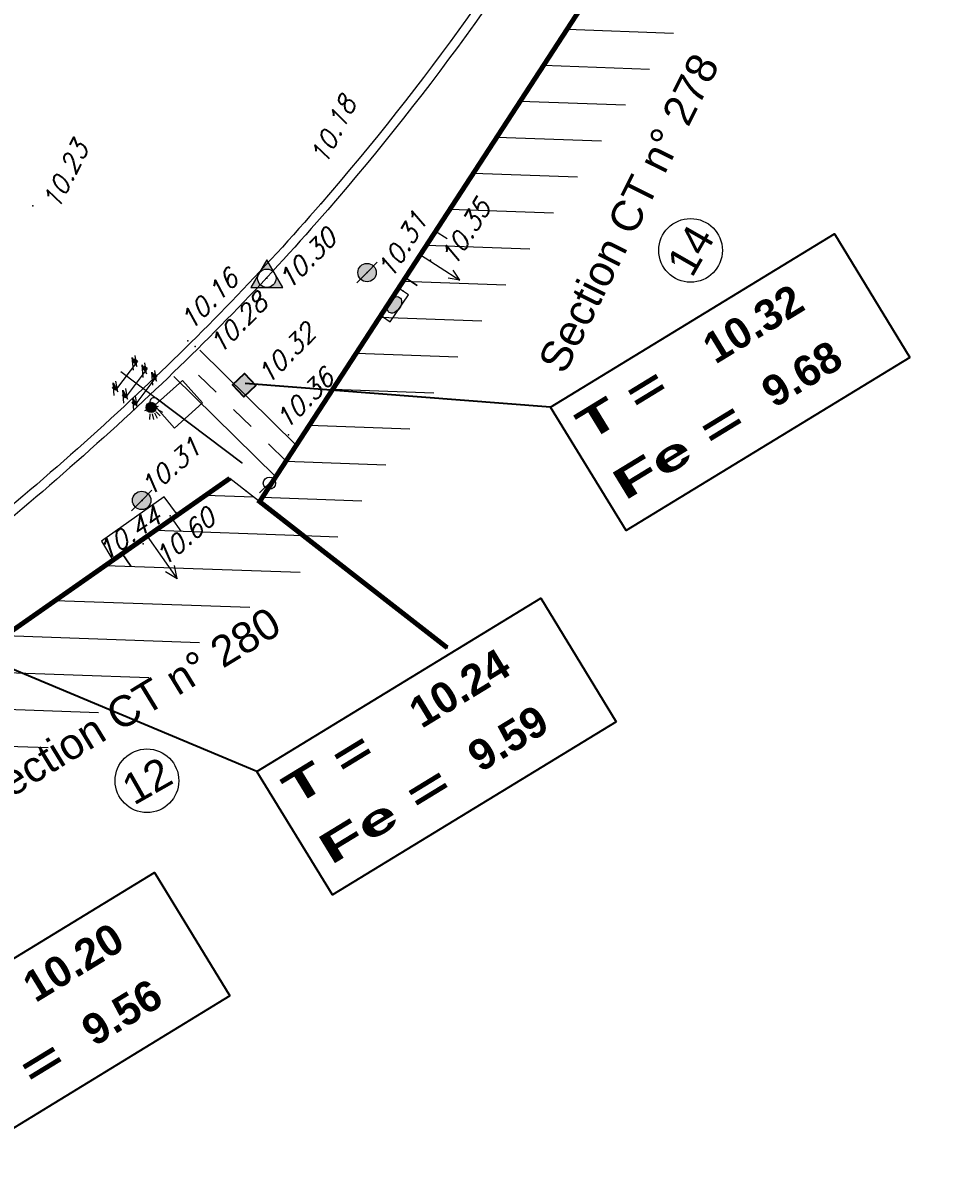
# Model space of a CAD drawing. Header units: metres. Extents: x 1380671 to 1381006, y 5226540 to 5226904.
# Drawn here: x 1380784.27 to 1380799.13, y 5226606.3 to 5226624.99 of the extents above; entities that cross this region are included whole.
import ezdxf
from ezdxf.enums import TextEntityAlignment as Align

# ---------------------------------------------------------------- set-up
doc = ezdxf.new("R2010")
doc.units = ezdxf.units.M
doc.header["$LTSCALE"] = 2
doc.linetypes.add('Grille', pattern=[0.4, 0.2, -0.2])
for name, color, linetype in [('ASHADE', 7, 'Continuous'), ('ASSEU_TEXRCA', 32, 'Continuous'), ('ASSEU_TEXRP', 32, 'Continuous')]:
    doc.layers.add(name, color=color, linetype=linetype)
for name, color, linetype, lineweight in [('ASSEP_F_DIVERS', 30, 'Continuous', 0), ('ASSEU_P_TEXRRA', 32, 'Continuous', 0), ('CAD_F_PARCELLE', 253, 'Continuous', 0), ('EAU_P_BCR', 5, 'Continuous', 0), ('ECLAI_P_SUPPE1', 6, 'Continuous', 0), ('ELEC_P_SUPEBTB', 1, 'Continuous', 0), ('FDP_F_BATI', 7, 'Continuous', 9), ('FDP_F_PARCELLE', 7, 'Continuous', 0), ('FDP_F_TBATNUM', 7, 'Continuous', 0), ('FDP_L_BATI', 7, 'Continuous', 0), ('FDP_P_SEUILPIE', 7, 'Continuous', 0), ('FDP_P_SEUILVEH', 7, 'Continuous', 0), ('GAZ_P_AFFREC', 2, 'Continuous', 0), ('GEOD_P_STA', 7, 'Continuous', 0), ('TEL_F_EMPRISE', 3, 'Continuous', 0), ('TOPOALT', 7, 'Continuous', 0), ('TOPOJIS', 7, 'Continuous', 0), ('VOIE_L_BORDURE', 252, 'Continuous', 0)]:
    doc.layers.add(name, color=color, linetype=linetype, lineweight=lineweight)
doc.layers.get('0').freeze()
doc.styles.add('ARIAL', font='arialbd.ttf')
doc.styles.add('Arial 1.0', font='arial.ttf', dxfattribs={"height": 0.2})
doc.styles.add('Romans 1.5', font='Romans.shx', dxfattribs={"height": 0.3})

# ---------------------------------------------------------------- blocks, each defined once
blk = doc.blocks.new('TCPOINT')
at = {"color": 0}
blk.add_point((0, 0), dxfattribs=at)
at = {"layer": 'TOPOALT', "style": 'Romans 1.5'}
blk.add_attdef('ALT', text='', height=0.3, dxfattribs=at).set_placement((0.1, -0.1), align=Align.TOP_LEFT)
blk = doc.blocks.new('point')
blk.add_point((0, 0))
blk = doc.blocks.new('ftc025')
h = blk.add_hatch(color=256)
edge = h.paths.add_edge_path()
edge.add_arc((0, 0), 0.15, 0, 360)
for q in [(-0.164, -0.168), (0.164, 0.168)]:
    blk.add_line((0, 0), q)
blk.add_circle((0, 0), 0.15)
blk.add_blockref('point', (0, 0))
blk = doc.blocks.new('ftc001')
blk.add_hatch(color=256).paths.add_polyline_path([(0, 0), (0, 1), (1, 1), (1, 0)])
at = {"color": 0}
blk.add_lwpolyline([(0, 0), (0, 1), (1, 1), (1, 0)], close=True, dxfattribs=at)
blk = doc.blocks.new('ftc098')
blk.add_line((0, 0.25), (0, 0))
at = {"color": 0}
for p, q in [((1, 0.25), (1, 0)), ((1, 0), (1, 0.25)), ((1, 0), (0, 0))]:
    blk.add_line(p, q, dxfattribs=at)
at = {"flags": 128}
for points in [[(0.5, 0.85), (0.412, 0.65)], [(0.5, 0), (0.5, 0.85)], [(0.5, 0.85), (0.588, 0.65)]]:
    blk.add_lwpolyline(points, dxfattribs=at)
blk = doc.blocks.new('ftc038b')
h = blk.add_hatch(color=256)
edge = h.paths.add_edge_path()
edge.add_ellipse((0.5, 0.099), major_axis=(-0.281, 0), ratio=0.350534, start_angle=0, end_angle=360)
blk.add_line((0, 0), (1, 0))
at = {"linetype": 'Continuous'}
blk.add_line((0, 0), (1, 0), dxfattribs=at)
blk.add_lwpolyline([(0, 0), (1, 0), (1, 0.197), (0, 0.197)], close=True)
blk.add_ellipse((0.5, 0.099), major_axis=(-0.281, 0), ratio=0.350534)
blk = doc.blocks.new('ftc024')
at = {"color": 0}
for points in [[(0.070711, 0.070711), (-0.160355, -0.160355)], [(0.160355, 0.160355), (0.070711, 0.070711)]]:
    blk.add_lwpolyline(points, dxfattribs=at)
blk.add_circle((0, 0), 0.1, dxfattribs=at)
blk.add_blockref('point', (0, 0))
blk = doc.blocks.new('ftc041')
for color, points in [(30, [(-0.11, 1.665), (-0.245, 1.76, 0.106841), (-0.252, 1.726, 0.662962)]), (256, [(-0.245, 1.76), (-0.11, 1.665, 0.202673), (-0.085, 1.726, 0.806944)])]:
    blk.add_hatch(color=color).paths.add_polyline_path(points)
blk.add_line((-0.27, 1.778), (-0.08, 1.645))
at = {"color": 30}
for points in [[(-0.269, 1.682), (-0.344, 1.63)], [(-0.243, 1.651), (-0.304, 1.578)], [(-0.209, 1.63), (-0.251, 1.543)], [(-0.174, 1.619), (-0.191, 1.526)], [(-0.128, 1.62), (-0.119, 1.531)]]:
    blk.add_lwpolyline(points, dxfattribs=at)
at = {"color": 0}
blk.add_lwpolyline([(0, 0), (0, 1.755)], dxfattribs=at)
blk.add_circle((-0.168, 1.726), 0.0839, dxfattribs=at)
blk.add_arc((-0.068, 1.743), 0.0691, 9.9206, 135.2883)
blk.add_blockref('point', (0, 0))
blk = doc.blocks.new('ftc027')
for points in [[(-0.298, 2.417), (-0.251, 2.417), (-0.251, 2.361), (-0.298, 2.361)], [(0.298, 2.417), (0.251, 2.417), (0.251, 2.361), (0.298, 2.361)], [(-0.298, 2.217), (-0.251, 2.217), (-0.251, 2.161), (-0.298, 2.161)], [(0.298, 2.217), (0.251, 2.217), (0.251, 2.161), (0.298, 2.161)], [(-0.298, 2.017), (-0.251, 2.017), (-0.251, 1.961), (-0.298, 1.961)], [(0.298, 2.017), (0.251, 2.017), (0.251, 1.961), (0.298, 1.961)]]:
    blk.add_hatch(color=256).paths.add_polyline_path(points)
at = {"color": 0}
for p, q in [((0.298, 2.361), (-0.298, 2.361)), ((0.298, 2.161), (-0.298, 2.161)), ((0.298, 1.961), (-0.298, 1.961))]:
    blk.add_line(p, q, dxfattribs=at)
at = {"flags": 128}
for points in [[(-0.378, 2.324), (-0.224, 2.463), (-0.296, 2.315), (-0.171, 2.445), (-0.171, 2.445)], [(0.14, 2.324), (0.295, 2.463), (0.223, 2.315), (0.348, 2.445), (0.348, 2.445)], [(-0.378, 2.124), (-0.224, 2.263), (-0.296, 2.115), (-0.171, 2.245), (-0.171, 2.245)], [(0.14, 2.124), (0.295, 2.263), (0.223, 2.115), (0.348, 2.245), (0.348, 2.245)], [(-0.378, 1.924), (-0.224, 2.063), (-0.296, 1.915), (-0.171, 2.045), (-0.171, 2.045)], [(0.14, 1.924), (0.295, 2.063), (0.223, 1.915), (0.348, 2.045), (0.348, 2.045)]]:
    blk.add_lwpolyline(points, dxfattribs=at)
at = {"color": 0}
blk.add_lwpolyline([(0, 2.475), (0, 0)], dxfattribs=at)
for points in [[(-0.298, 2.417), (-0.251, 2.417), (-0.251, 2.361), (-0.298, 2.361)], [(0.298, 2.417), (0.251, 2.417), (0.251, 2.361), (0.298, 2.361)], [(-0.298, 2.217), (-0.251, 2.217), (-0.251, 2.161), (-0.298, 2.161)], [(0.298, 2.217), (0.251, 2.217), (0.251, 2.161), (0.298, 2.161)], [(-0.298, 2.017), (-0.251, 2.017), (-0.251, 1.961), (-0.298, 1.961)], [(0.298, 2.017), (0.251, 2.017), (0.251, 1.961), (0.298, 1.961)]]:
    blk.add_lwpolyline(points, close=True)
blk.add_blockref('point', (0, 0))
blk = doc.blocks.new('ftc017')
h = blk.add_hatch(color=256)
h.paths.add_polyline_path([(0.13, 0.075), (0, 0.3), (-0.13, 0.075, -0.576824)])
h.paths.add_polyline_path([(-0.15, 0, -0.131353), (-0.13, 0.075), (-0.26, -0.15), (0, -0.15, -0.414265)])
h.paths.add_polyline_path([(0.26, -0.15), (0.13, 0.075, -0.131551), (0.15, 0, -0.414162), (0, -0.15)])
at = {"color": 0}
blk.add_line((0, 0), (0, 0), dxfattribs=at)
blk.add_lwpolyline([(0.26, -0.15), (0, 0.3), (-0.26, -0.15)], close=True, dxfattribs=at)
blk.add_circle((0, 0), 0.15, dxfattribs=at)

msp = doc.modelspace()

# ---------------------------------------------------------------- hatches: boundary and pattern name
at = {"layer": 'ASHADE'}
h = msp.add_hatch(dxfattribs=at)
h.set_pattern_fill('_U', color=256, scale=0.6, angle=-100.0326, style=0, pattern_type=0)
h.set_pattern_definition([(259.967441037, (0, 0), (0.5908253499, -0.10452466653), [])])
h.paths.add_polyline_path([(1380787.385, 5226617.333), (1380780.909, 5226612.804)])
h = msp.add_hatch(dxfattribs=at)
h.set_pattern_fill('_U', color=256, scale=0.6, angle=187.0679, style=0, pattern_type=0)
h.set_pattern_definition([(187.067892876, (0, 0), (0.0738272276, -0.595440627154), [])])
h.paths.add_polyline_path([(1380791.205, 5226614.765), (1380787.923, 5226617.323)])
at = {"layer": 'FDP_F_BATI'}
h = msp.add_hatch(dxfattribs=at)
h.set_pattern_fill('_USER', color=256, scale=0.6, angle=357.9958, style=0, pattern_type=0)
h.set_pattern_definition([(357.995834542, (0, 0), (0.02098329197, 0.59963297229), [])])
h.paths.add_polyline_path([(1380827.55, 5226632.569), (1380816.71, 5226639.143), (1380806.095, 5226645.535), (1380801.544, 5226638.279), (1380794.986, 5226627.729), (1380788.124, 5226617.183), (1380789.215, 5226616.332), (1380806.815, 5226642.762), (1380826.513, 5226630.859)])
h.paths.add_polyline_path([(1380822.931, 5226627.815), (1380825.584, 5226633.124), (1380824.89, 5226633.471), (1380822.237, 5226628.162)], flags=25)
h.paths.add_polyline_path([(1380805.608, 5226638.695), (1380808.261, 5226644.003), (1380807.567, 5226644.35), (1380804.914, 5226639.041)], flags=25)
h.paths.add_polyline_path([(1380800.847, 5226635.817), (1380801.467, 5226636.952), (1380801.129, 5226637.284), (1380800.509, 5226636.148)], flags=24)
h.paths.add_polyline_path([(1380805.477, 5226643.32), (1380806.103, 5226644.469), (1380805.766, 5226644.8), (1380805.139, 5226643.652)], flags=24)
h.paths.add_polyline_path([(1380791.337, 5226620.958), (1380792.064, 5226622.045), (1380791.757, 5226622.406), (1380791.03, 5226621.319)], flags=24)
h = msp.add_hatch(dxfattribs=at)
h.set_pattern_fill('_U', color=256, scale=0.6, angle=-2.0042, style=0, pattern_type=0)
h.set_pattern_definition([(357.995834542, (0, 0), (0.02098329197, 0.59963297229), [])])
h.paths.add_polyline_path([(1380787.638, 5226617.562), (1380782.94, 5226614.276), (1380780.733, 5226612.727), (1380778.873, 5226611.466), (1380775.774, 5226609.372), (1380777.292, 5226608.069), (1380784.061, 5226612.743), (1380789.215, 5226616.332)])
h.paths.add_polyline_path([(1380777.029, 5226608.127), (1380782.094, 5226611.219), (1380781.69, 5226611.881), (1380776.625, 5226608.788)], flags=25)
h.paths.add_polyline_path([(1380777.284, 5226609.737), (1380778.394, 5226610.429), (1380778.262, 5226610.884), (1380777.153, 5226610.191)], flags=24)
h.paths.add_polyline_path([(1380779.286, 5226611.081), (1380780.396, 5226611.773), (1380780.265, 5226612.228), (1380779.155, 5226611.535)], flags=24)
h.paths.add_polyline_path([(1380786.589, 5226616.059), (1380787.602, 5226616.887), (1380787.414, 5226617.321), (1380786.401, 5226616.493)], flags=24)

# ---------------------------------------------------------------- linework, layer by layer
at = {"layer": 'ASSEU_TEXRCA', "color": 32, "flags": 128}
for points in [[(1380798.723, 5226619.535), (1380794.097, 5226616.71), (1380792.867, 5226618.724), (1380797.493, 5226621.549)], [(1380793.935, 5226613.593), (1380789.309, 5226610.769), (1380788.079, 5226612.783), (1380792.705, 5226615.608)], [(1380787.64, 5226609.123), (1380783.015, 5226606.299), (1380781.785, 5226608.313), (1380786.41, 5226611.137)]]:
    msp.add_lwpolyline(points, close=True, dxfattribs=at)
at = {"layer": 'ASSEU_TEXRCA', "flags": 128}
for points in [[(1380792.867, 5226618.724), (1380787.887, 5226619.108)], [(1380788.079, 5226612.783), (1380782.845, 5226614.974)]]:
    msp.add_lwpolyline(points, dxfattribs=at)
at = {"layer": 'CAD_F_PARCELLE', "const_width": 0.08, "flags": 128}
for points in [[(1380794.986, 5226627.729), (1380788.124, 5226617.183), (1380789.215, 5226616.332), (1380791.181, 5226614.8)], [(1380787.638, 5226617.562), (1380780.733, 5226612.727), (1380782.036, 5226611.21), (1380783.479, 5226609.532)]]:
    msp.add_lwpolyline(points, dxfattribs=at)
at = {"layer": 'FDP_F_TBATNUM'}
for centre in [(1380795.148, 5226621.28), (1380786.287, 5226612.631)]:
    msp.add_circle(centre, 0.519, dxfattribs=at)
at = {"layer": 'FDP_L_BATI', "flags": 128}
for points in [[(1380798.768, 5226633.77), (1380798.768, 5226633.77), (1380794.986, 5226627.729), (1380788.124, 5226617.183)], [(1380789.215, 5226616.332), (1380787.638, 5226617.562), (1380780.885, 5226612.839), (1380780.666, 5226612.678), (1380775.774, 5226609.372), (1380777.292, 5226608.069)]]:
    msp.add_lwpolyline(points, dxfattribs=at)
at = {"layer": 'FDP_P_SEUILVEH', "flags": 128}
msp.add_lwpolyline([(1380786.787, 5226616.967), (1380786.567, 5226617.262), (1380785.544, 5226616.537), (1380785.733, 5226616.229)], dxfattribs=at)
at = {"layer": 'TEL_F_EMPRISE'}
msp.add_lwpolyline([(1380786.869, 5226619.159), (1380786.408, 5226618.748), (1380786.735, 5226618.382), (1380787.195, 5226618.793)], close=True, dxfattribs=at)
at = {"layer": 'VOIE_L_BORDURE', "flags": 128}
for points in [[(1380825.122, 5226636.21), (1380807.394, 5226646.836), (1380807.13, 5226646.991, 0.116201), (1380806.205, 5226647.354, 0.188542), (1380804.668, 5226646.994, 0.1396), (1380803.86, 5226645.823), (1380795.199, 5226630.986), (1380793.605, 5226628.31, -0.046883), (1380789.121, 5226622.04, -0.026177), (1380786.129, 5226618.935, -0.022317), (1380782.559, 5226615.88, -0.0182), (1380779.454, 5226613.632, 0.00435), (1380776.581, 5226611.67), (1380773.639, 5226609.692)], [(1380825.045, 5226636.081), (1380807.318, 5226646.707), (1380807.049, 5226646.865, 0.116897), (1380806.183, 5226647.206, 0.188542), (1380804.753, 5226646.87, 0.171957), (1380804.088, 5226645.844), (1380795.328, 5226630.91), (1380793.735, 5226628.234, -0.046878), (1380789.234, 5226621.941, -0.026177), (1380786.232, 5226618.826, -0.022317), (1380782.651, 5226615.762, -0.0182), (1380779.538, 5226613.508, 0.004352), (1380776.665, 5226611.546), (1380773.722, 5226609.568)]]:
    msp.add_lwpolyline(points, format="xyb", dxfattribs=at)
for points in [[(1380788.722, 5226618.101), (1380787.147, 5226619.65)], [(1380788.388, 5226617.588), (1380786.726, 5226619.223)]]:
    msp.add_lwpolyline(points, dxfattribs=at)
at = {"layer": 'VOIE_L_BORDURE', "linetype": 'Grille', "flags": 128}
msp.add_lwpolyline([(1380788.555, 5226617.844), (1380786.936, 5226619.437)], dxfattribs=at)
msp.add_lwpolyline([(1380788.555, 5226617.844), (1380786.936, 5226619.437)], dxfattribs=at)

# ---------------------------------------------------------------- block references
at = {"layer": 'ASSEP_F_DIVERS'}
msp.add_blockref('ftc024', (1380788.283, 5226617.484), dxfattribs=at)
at = {"layer": 'ASSEU_TEXRCA', "xscale": 0.269335806050139, "yscale": 0.269335806050139, "rotation": 133.3794299951108}
msp.add_blockref('ftc001', (1380788.063, 5226619.078), dxfattribs=at)
at = {"layer": 'EAU_P_BCR'}
for p in [(1380789.875, 5226620.918), (1380786.201, 5226617.203)]:
    msp.add_blockref('ftc025', p, dxfattribs=at)
at = {"layer": 'ECLAI_P_SUPPE1', "rotation": 52.95555}
msp.add_blockref('ftc041', (1380787.836, 5226617.813), dxfattribs=at)
at = {"layer": 'ELEC_P_SUPEBTB', "rotation": 52.95555}
msp.add_blockref('ftc027', (1380787.836, 5226617.813), dxfattribs=at)
at = {"layer": 'FDP_P_SEUILPIE', "xscale": 0.8999999039946377, "yscale": 0.8999999039946377, "zscale": 0.902226911962256, "rotation": 237.2032377791039}
msp.add_blockref('ftc098', (1380790.99, 5226621.588), dxfattribs=at)
at = {"layer": 'FDP_P_SEUILPIE', "xscale": 0.9975316542456324, "yscale": 0.9975316542456324, "rotation": 214.967439032295}
msp.add_blockref('ftc098', (1380786.7, 5226616.906), dxfattribs=at)
at = {"layer": 'GAZ_P_AFFREC', "xscale": 0.5322159039618076, "rotation": 235.5323124431963}
msp.add_blockref('ftc038b', (1380790.39, 5226620.666), dxfattribs=at)
at = {"layer": 'GEOD_P_STA'}
msp.add_blockref('ftc017', (1380788.241, 5226620.826), dxfattribs=at)
at = {"layer": 'TOPOJIS'}
ref = msp.add_blockref('TCPOINT', (1380789.121, 5226622.04), dxfattribs=at)
ref.add_attrib('ALT', '10.18', dxfattribs={"layer": 'TOPOALT', "height": 0.3, "rotation": 63.5136, "style": 'Romans 1.5', "oblique": 18}).set_placement((1380788.924, 5226622.783), align=Align.TOP_LEFT)
ref = msp.add_blockref('TCPOINT', (1380784.427, 5226622.004), dxfattribs=at)
ref.add_attrib('ALT', '10.23', dxfattribs={"layer": 'TOPOALT', "height": 0.3, "rotation": 63.5136, "style": 'Romans 1.5', "oblique": 18}).set_placement((1380784.561, 5226622.049), align=Align.TOP_LEFT)
ref = msp.add_blockref('TCPOINT', (1380790.908, 5226621.121), dxfattribs=at)
ref.add_attrib('ALT', '10.35', dxfattribs={"layer": 'TOPOALT', "height": 0.3, "rotation": 58.364, "style": 'Romans 1.5', "oblique": 18}).set_placement((1380791.045, 5226621.154), align=Align.TOP_LEFT)
ref = msp.add_blockref('TCPOINT', (1380789.875, 5226620.918), dxfattribs=at)
ref.add_attrib('ALT', '10.31', dxfattribs={"layer": 'TOPOALT', "height": 0.3, "rotation": 58.364, "style": 'Romans 1.5', "oblique": 18}).set_placement((1380790.013, 5226620.95), align=Align.TOP_LEFT)
ref = msp.add_blockref('TCPOINT', (1380788.24, 5226620.825), dxfattribs=at)
ref.add_attrib('ALT', '10.30', dxfattribs={"layer": 'TOPOALT', "height": 0.3, "rotation": 45.8878, "style": 'Romans 1.5', "oblique": 18}).set_placement((1380788.382, 5226620.827), align=Align.TOP_LEFT)
ref = msp.add_blockref('TCPOINT', (1380788.241, 5226620.826), dxfattribs=at)
ref.add_attrib('ALT', '10.30', dxfattribs={"layer": 'TOPOALT', "height": 0.3, "rotation": 45.8878, "style": 'Romans 1.5', "oblique": 18}).set_placement((1380788.383, 5226620.828), align=Align.TOP_LEFT)
ref = msp.add_blockref('TCPOINT', (1380788.241, 5226620.826), dxfattribs=at)
ref.add_attrib('ALT', '10.30', dxfattribs={"layer": 'TOPOALT', "height": 0.3, "rotation": 45.8878, "style": 'Romans 1.5', "oblique": 18}).set_placement((1380788.382, 5226620.828), align=Align.TOP_LEFT)
ref = msp.add_blockref('TCPOINT', (1380786.956, 5226619.807), dxfattribs=at)
ref.add_attrib('ALT', '10.16', dxfattribs={"layer": 'TOPOALT', "height": 0.3, "rotation": 45.8878, "style": 'Romans 1.5', "oblique": 18}).set_placement((1380786.784, 5226620.162), align=Align.TOP_LEFT)
ref = msp.add_blockref('TCPOINT', (1380787.072, 5226619.711), dxfattribs=at)
ref.add_attrib('ALT', '10.28', dxfattribs={"layer": 'TOPOALT', "height": 0.3, "rotation": 45.8878, "style": 'Romans 1.5', "oblique": 18}).set_placement((1380787.26, 5226619.777), align=Align.TOP_LEFT)
for p in [(1380790.458, 5226620.62), (1380790.157, 5226620.181), (1380787.878, 5226619.274), (1380787.836, 5226617.813), (1380788.283, 5226617.484), (1380788.363, 5226617.55), (1380787.361, 5226617.368), (1380787.899, 5226617.358), (1380786.667, 5226616.95), (1380785.89, 5226616.325), (1380791.181, 5226614.8)]:
    msp.add_blockref('TCPOINT', p, dxfattribs=at)
ref = msp.add_blockref('TCPOINT', (1380788.063, 5226619.078), dxfattribs=at)
ref.add_attrib('ALT', '10.32', dxfattribs={"layer": 'TOPOALT', "height": 0.3, "rotation": 45.8878, "style": 'Romans 1.5', "oblique": 18}).set_placement((1380788.044, 5226619.28), align=Align.TOP_LEFT)
ref = msp.add_blockref('TCPOINT', (1380788.592, 5226618.27), dxfattribs=at)
ref.add_attrib('ALT', '10.36', dxfattribs={"layer": 'TOPOALT', "height": 0.3, "rotation": 45.8878, "style": 'Romans 1.5', "oblique": 18}).set_placement((1380788.343, 5226618.545), align=Align.TOP_LEFT)
ref = msp.add_blockref('TCPOINT', (1380786.208, 5226617.2), dxfattribs=at)
ref.add_attrib('ALT', '10.31', dxfattribs={"layer": 'TOPOALT', "height": 0.3, "rotation": 41.4063, "style": 'Romans 1.5', "oblique": 18}).set_placement((1380786.133, 5226617.475), align=Align.TOP_LEFT)
ref = msp.add_blockref('TCPOINT', (1380786.757, 5226617.007), dxfattribs=at)
ref.add_attrib('ALT', '10.44', dxfattribs={"layer": 'TOPOALT', "height": 0.3, "rotation": 35.2959, "style": 'Romans 1.5', "oblique": 18}).set_placement((1380785.435, 5226616.446), align=Align.TOP_LEFT)
ref = msp.add_blockref('TCPOINT', (1380786.228, 5226616.494), dxfattribs=at)
ref.add_attrib('ALT', '10.60', dxfattribs={"layer": 'TOPOALT', "height": 0.3, "rotation": 41.4063, "style": 'Romans 1.5', "oblique": 18}).set_placement((1380786.368, 5226616.331), align=Align.TOP_LEFT)

# ---------------------------------------------------------------- texts
at = {"layer": 'ASSEU_P_TEXRRA', "style": 'ARIAL'}
for s, p in [('10.32', (1380797.045, 5226620.326)), ('10.24', (1380792.256, 5226614.385)), ('10.20', (1380785.962, 5226609.914))]:
    msp.add_text(s, height=0.5, rotation=31.4084, dxfattribs=at).set_placement(p, align=Align.RIGHT)
at = {"layer": 'ASSEU_P_TEXRRA', "style": 'ARIAL', "width": 1.516535}
for p, p2 in [((1380793.486, 5226618.153), (1380794.817, 5226618.966)), ((1380788.697, 5226612.212), (1380790.029, 5226613.025))]:
    msp.add_text('T =', height=0.5, rotation=31.4084, dxfattribs=at).set_placement(p, p2, align=Align.FIT)
at = {"layer": 'ASSEU_TEXRP', "style": 'ARIAL'}
for s, p in [('   9.68', (1380796.014, 5226618.396, -6.97)), ('   9.59', (1380791.225, 5226612.455, -6.97)), ('   9.56', (1380784.931, 5226607.985, -6.97))]:
    msp.add_text(s, height=0.5, rotation=31.4084, dxfattribs=at).set_placement(p)
at = {"layer": 'ASSEU_TEXRP', "style": 'ARIAL', "width": 1.651217}
for p, p2 in [((1380794.075, 5226617.189), (1380796.072, 5226618.408)), ((1380789.286, 5226611.247), (1380791.283, 5226612.467)), ((1380782.992, 5226606.777), (1380784.989, 5226607.996))]:
    msp.add_text('Fe =', height=0.5, rotation=31.4084, dxfattribs=at).set_placement(p, p2, align=Align.FIT)
at = {"layer": 'FDP_F_PARCELLE', "style": 'Arial 1.0'}
for s, rotation, p in [('Section CT n° 278', 63.4474, (1380794.362, 5226621.778)), ('Section CT n° 280', 31.4084, (1380786.096, 5226613.584))]:
    msp.add_text(s, height=0.5, rotation=rotation, dxfattribs=at).set_placement(p, align=Align.CENTER)
at = {"layer": 'FDP_F_TBATNUM', "style": 'Arial 1.0'}
for s, rotation, p in [('14', 60.1389, (1380795.148, 5226621.28)), ('12', 29.6442, (1380786.287, 5226612.631))]:
    msp.add_text(s, height=0.5, rotation=rotation, dxfattribs=at).set_placement(p, align=Align.MIDDLE_CENTER)

doc.saveas('drawing.dxf')
